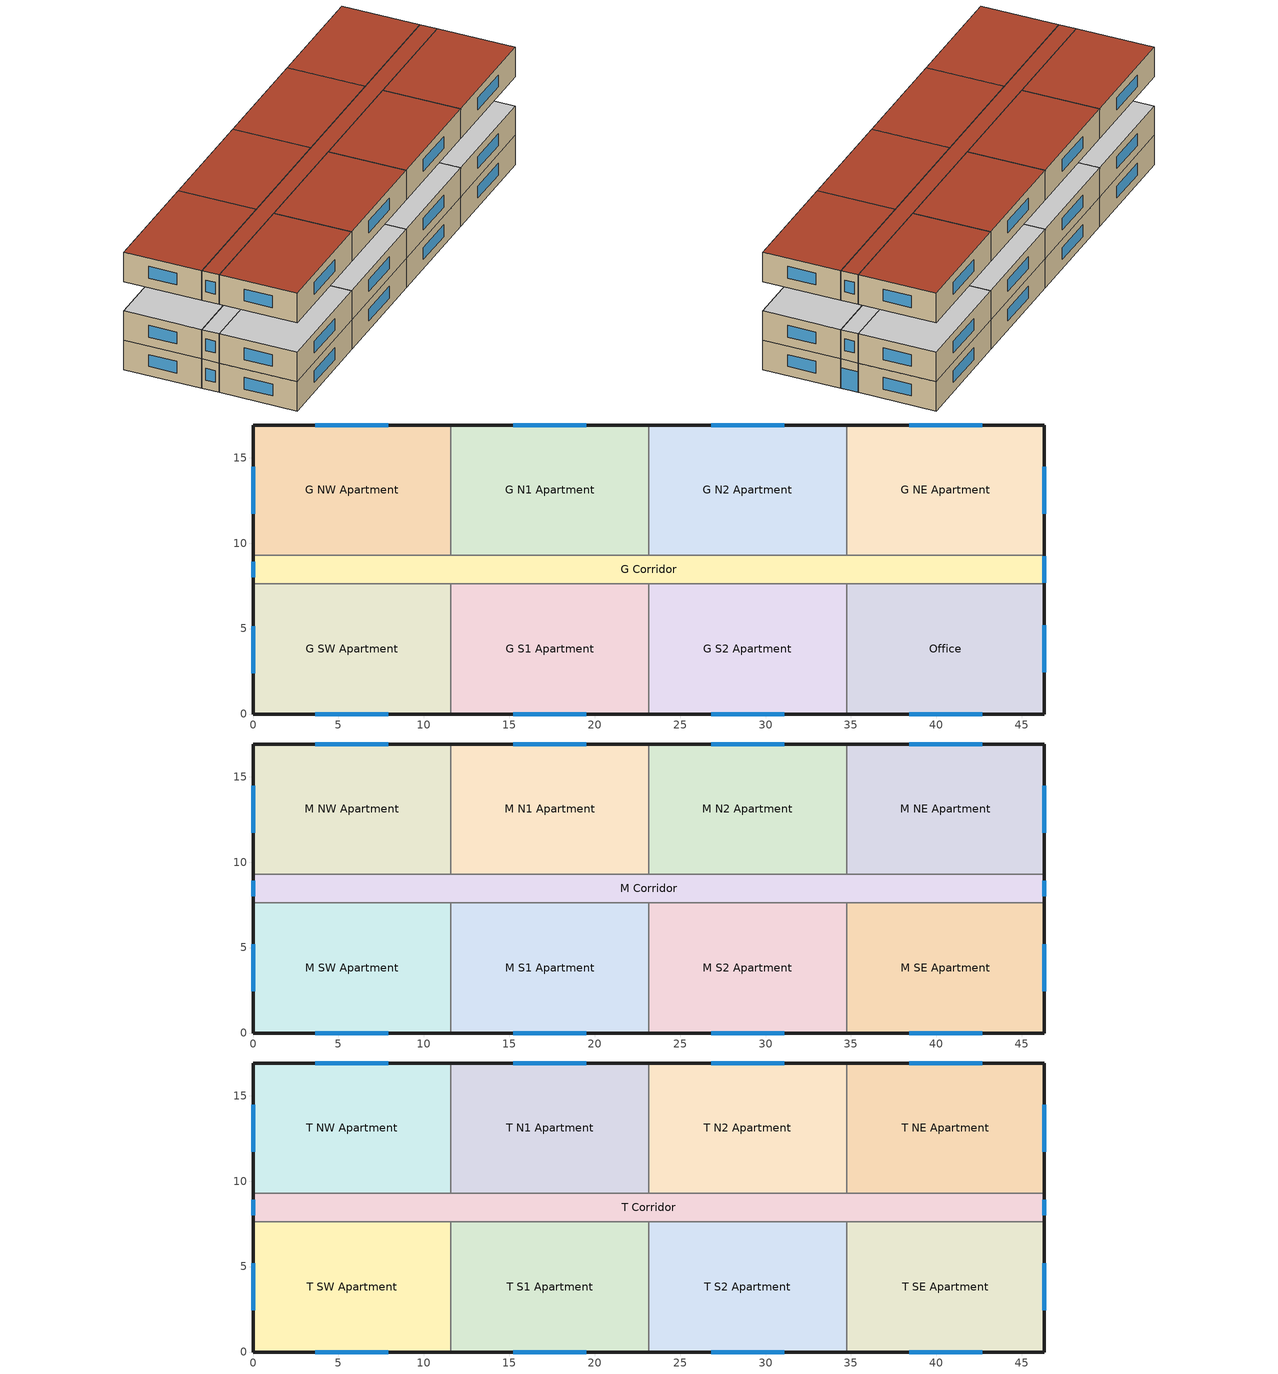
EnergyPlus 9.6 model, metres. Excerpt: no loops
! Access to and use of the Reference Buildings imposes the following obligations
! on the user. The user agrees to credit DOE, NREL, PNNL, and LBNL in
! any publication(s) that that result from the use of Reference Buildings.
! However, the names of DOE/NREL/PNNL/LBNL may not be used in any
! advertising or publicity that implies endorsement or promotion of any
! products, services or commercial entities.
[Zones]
G SW Apartment
 floor ground (ext-slab): 0,7.62 11.58,7.62 11.58,0 0,0 z0
 wall outside (Steel Frame Res Ext Wall): 0,7.62 0,0 11.58,0 z0:3.05
 wall to G Corridor (int-walls): 11.58,7.62 0,7.62 z0:3.05
 wall to G S1 Apartment (int-walls): 11.58,0 11.58,7.62 z0:3.05
 window (Window Res Operable): 3.66,0 7.92,0 / 0,5.14 0,2.4 z0.95:2.17
 ceiling adiabatic (INT-FLOOR-UNDERSIDE): 11.58,0 11.58,7.62 0,7.62 0,0 z3.05
G NW Apartment
 floor ground (ext-slab): 0,16.92 11.58,16.92 11.58,9.3 0,9.3 z0
 wall outside (Steel Frame Res Ext Wall): 11.58,16.92 0,16.92 0,9.3 z0:3.05
 wall to G Corridor (int-walls): 0,9.3 11.58,9.3 z0:3.05
 wall to G N1 Apartment (int-walls): 11.58,9.3 11.58,16.92 z0:3.05
 window (Window Res Operable): 7.92,16.92 3.66,16.92 / 0,14.48 0,11.73 z0.95:2.17
 ceiling adiabatic (INT-FLOOR-UNDERSIDE): 11.58,9.3 11.58,16.92 0,16.92 0,9.3 z3.05
Office
 floor ground (ext-slab): 34.75,7.62 46.33,7.62 46.33,0 34.75,0 z0
 wall outside (Steel Frame Res Ext Wall): 34.75,0 46.33,0 46.33,7.62 z0:3.05
 wall to G Corridor (int-walls): 46.33,7.62 34.75,7.62 z0:3.05
 wall to G S2 Apartment (int-walls): 34.75,7.62 34.75,0 z0:3.05
 window (Window Res Operable): 38.4,0 42.67,0 / 46.33,2.44 46.33,5.18 z0.95:2.17
 ceiling adiabatic (INT-FLOOR-UNDERSIDE): 46.33,0 46.33,7.62 34.75,7.62 34.75,0 z3.05
G NE Apartment
 floor ground (ext-slab): 34.75,16.92 46.33,16.92 46.33,9.3 34.75,9.3 z0
 wall outside (Steel Frame Res Ext Wall): 46.33,9.3 46.33,16.92 34.75,16.92 z0:3.05
 wall to G Corridor (int-walls): 34.75,9.3 46.33,9.3 z0:3.05
 wall to G N2 Apartment (int-walls): 34.75,16.92 34.75,9.3 z0:3.05
 window (Window Res Operable): 42.67,16.92 38.4,16.92 / 46.33,11.73 46.33,14.48 z0.95:2.17
 ceiling adiabatic (INT-FLOOR-UNDERSIDE): 46.33,9.3 46.33,16.92 34.75,16.92 34.75,9.3 z3.05
G N1 Apartment
 floor ground (ext-slab): 11.58,16.92 23.16,16.92 23.16,9.3 11.58,9.3 z0
 wall outside (Steel Frame Res Ext Wall): 23.16,16.92 11.58,16.92 z0:3.05
 wall to G Corridor (int-walls): 11.58,9.3 23.16,9.3 z0:3.05
 wall to G N2 Apartment (int-walls): 23.16,9.3 23.16,16.92 z0:3.05
 window (Window Res Operable): 19.51,16.92 15.24,16.92 z0.95:2.17
 ceiling adiabatic (INT-FLOOR-UNDERSIDE): 23.16,9.3 23.16,16.92 11.58,16.92 11.58,9.3 z3.05
G N2 Apartment
 floor ground (ext-slab): 23.16,16.92 34.75,16.92 34.75,9.3 23.16,9.3 z0
 wall outside (Steel Frame Res Ext Wall): 34.75,16.92 23.16,16.92 z0:3.05
 wall to G Corridor (int-walls): 23.16,9.3 34.75,9.3 z0:3.05
 window (Window Res Operable): 31.09,16.92 26.82,16.92 z0.95:2.17
 ceiling adiabatic (INT-FLOOR-UNDERSIDE): 34.75,9.3 34.75,16.92 23.16,16.92 23.16,9.3 z3.05
G S1 Apartment
 floor ground (ext-slab): 11.58,7.62 23.16,7.62 23.16,0 11.58,0 z0
 wall outside (Steel Frame Res Ext Wall): 11.58,0 23.16,0 z0:3.05
 wall to G Corridor (int-walls): 23.16,7.62 11.58,7.62 z0:3.05
 wall to G S2 Apartment (int-walls): 23.16,0 23.16,7.62 z0:3.05
 window (Window Res Operable): 15.24,0 19.51,0 z0.95:2.17
 ceiling adiabatic (INT-FLOOR-UNDERSIDE): 23.16,0 23.16,7.62 11.58,7.62 11.58,0 z3.05
G S2 Apartment
 floor ground (ext-slab): 23.16,7.62 34.75,7.62 34.75,0 23.16,0 z0
 wall outside (Steel Frame Res Ext Wall): 23.16,0 34.75,0 z0:3.05
 wall to G Corridor (int-walls): 34.75,7.62 23.16,7.62 z0:3.05
 window (Window Res Operable): 26.82,0 31.09,0 z0.95:2.17
 ceiling adiabatic (INT-FLOOR-UNDERSIDE): 34.75,0 34.75,7.62 23.16,7.62 23.16,0 z3.05
G Corridor
 floor ground (gFloorC_Ffactor): 0,9.3 46.33,9.3 46.33,7.62 0,7.62 z0
 wall outside (Steel Frame Res Ext Wall): 0,9.3 0,7.62 / 46.33,7.62 46.33,9.3 z0:3.05
 window (Window Res Operable): 0,8.91 0,8 z0.95:2.17; 46.33,7.67 46.33,9.25 z0.03:2.13
 ceiling adiabatic (INT-FLOOR-UNDERSIDE): 46.33,7.62 46.33,9.3 0,9.3 0,7.62 z3.05
M SW Apartment
 floor adiabatic (INT-FLOOR-TOPSIDE): 0,7.62 11.58,7.62 11.58,0 0,0 z3.05
 wall outside (Steel Frame Res Ext Wall): 0,7.62 0,0 11.58,0 z3.05:6.1
 wall to M Corridor (int-walls): 11.58,7.62 0,7.62 z3.05:6.1
 wall to M S1 Apartment (int-walls): 11.58,0 11.58,7.62 z3.05:6.1
 window (Window Res Operable): 0,5.18 0,2.44 / 3.66,0 7.92,0 z4:5.22
 ceiling adiabatic (INT-FLOOR-UNDERSIDE): 11.58,0 11.58,7.62 0,7.62 0,0 z6.1
M NW Apartment
 floor adiabatic (INT-FLOOR-TOPSIDE): 0,16.92 11.58,16.92 11.58,9.3 0,9.3 z3.05
 wall outside (Steel Frame Res Ext Wall): 11.58,16.92 0,16.92 0,9.3 z3.05:6.1
 wall to M Corridor (int-walls): 0,9.3 11.58,9.3 z3.05:6.1
 wall to M N1 Apartment (int-walls): 11.58,9.3 11.58,16.92 z3.05:6.1
 window (Window Res Operable): 7.92,16.92 3.66,16.92 / 0,14.48 0,11.73 z4:5.22
 ceiling adiabatic (INT-FLOOR-UNDERSIDE): 11.58,9.3 11.58,16.92 0,16.92 0,9.3 z6.1
M SE Apartment
 floor adiabatic (INT-FLOOR-TOPSIDE): 34.75,7.62 46.33,7.62 46.33,0 34.75,0 z3.05
 wall outside (Steel Frame Res Ext Wall): 34.75,0 46.33,0 46.33,7.62 z3.05:6.1
 wall to M Corridor (int-walls): 46.33,7.62 34.75,7.62 z3.05:6.1
 wall to M S2 Apartment (int-walls): 34.75,7.62 34.75,0 z3.05:6.1
 window (Window Res Operable): 46.33,2.44 46.33,5.18 / 38.4,0 42.67,0 z4:5.22
 ceiling adiabatic (INT-FLOOR-UNDERSIDE): 46.33,0 46.33,7.62 34.75,7.62 34.75,0 z6.1
M NE Apartment
 floor adiabatic (INT-FLOOR-TOPSIDE): 34.75,16.92 46.33,16.92 46.33,9.3 34.75,9.3 z3.05
 wall outside (Steel Frame Res Ext Wall): 46.33,9.3 46.33,16.92 34.75,16.92 z3.05:6.1
 wall to M Corridor (int-walls): 34.75,9.3 46.33,9.3 z3.05:6.1
 wall to M N2 Apartment (int-walls): 34.75,16.92 34.75,9.3 z3.05:6.1
 window (Window Res Operable): 42.67,16.92 38.4,16.92 / 46.33,11.73 46.33,14.48 z4:5.22
 ceiling adiabatic (INT-FLOOR-UNDERSIDE): 46.33,9.3 46.33,16.92 34.75,16.92 34.75,9.3 z6.1
M N1 Apartment
 floor adiabatic (INT-FLOOR-TOPSIDE): 11.58,16.92 23.16,16.92 23.16,9.3 11.58,9.3 z3.05
 wall outside (Steel Frame Res Ext Wall): 23.16,16.92 11.58,16.92 z3.05:6.1
 wall to M Corridor (int-walls): 11.58,9.3 23.16,9.3 z3.05:6.1
 wall to M N2 Apartment (int-walls): 23.16,9.3 23.16,16.92 z3.05:6.1
 window (Window Res Operable): 19.51,16.92 15.24,16.92 z4:5.22
 ceiling adiabatic (INT-FLOOR-UNDERSIDE): 23.16,9.3 23.16,16.92 11.58,16.92 11.58,9.3 z6.1
M N2 Apartment
 floor adiabatic (INT-FLOOR-TOPSIDE): 23.16,16.92 34.75,16.92 34.75,9.3 23.16,9.3 z3.05
 wall outside (Steel Frame Res Ext Wall): 34.75,16.92 23.16,16.92 z3.05:6.1
 wall to M Corridor (int-walls): 23.16,9.3 34.75,9.3 z3.05:6.1
 window (Window Res Operable): 31.09,16.92 26.82,16.92 z4:5.22
 ceiling adiabatic (INT-FLOOR-UNDERSIDE): 34.75,9.3 34.75,16.92 23.16,16.92 23.16,9.3 z6.1
M S1 Apartment
 floor adiabatic (INT-FLOOR-TOPSIDE): 11.58,7.62 23.16,7.62 23.16,0 11.58,0 z3.05
 wall outside (Steel Frame Res Ext Wall): 11.58,0 23.16,0 z3.05:6.1
 wall to M Corridor (int-walls): 23.16,7.62 11.58,7.62 z3.05:6.1
 wall to M S2 Apartment (int-walls): 23.16,0 23.16,7.62 z3.05:6.1
 window (Window Res Operable): 15.24,0 19.51,0 z4:5.22
 ceiling adiabatic (INT-FLOOR-UNDERSIDE): 23.16,0 23.16,7.62 11.58,7.62 11.58,0 z6.1
M S2 Apartment
 floor adiabatic (INT-FLOOR-TOPSIDE): 23.16,7.62 34.75,7.62 34.75,0 23.16,0 z3.05
 wall outside (Steel Frame Res Ext Wall): 23.16,0 34.75,0 z3.05:6.1
 wall to M Corridor (int-walls): 34.75,7.62 23.16,7.62 z3.05:6.1
 window (Window Res Operable): 26.82,0 31.09,0 z4:5.22
 ceiling adiabatic (INT-FLOOR-UNDERSIDE): 34.75,0 34.75,7.62 23.16,7.62 23.16,0 z6.1
M Corridor
 floor adiabatic (INT-FLOOR-TOPSIDE): 0,9.3 46.33,9.3 46.33,7.62 0,7.62 z3.05
 wall outside (Steel Frame Res Ext Wall): 0,9.3 0,7.62 / 46.33,7.62 46.33,9.3 z3.05:6.1
 window (Window Res Operable): 0,8.91 0,8 / 46.33,8 46.33,8.91 z4:5.22
 ceiling adiabatic (INT-FLOOR-UNDERSIDE): 46.33,7.62 46.33,9.3 0,9.3 0,7.62 z6.1
T SW Apartment
 floor adiabatic (INT-FLOOR-TOPSIDE): 0,7.62 11.58,7.62 11.58,0 0,0 z9.14
 wall outside (Steel Frame Res Ext Wall): 0,7.62 0,0 11.58,0 z9.14:12.19
 wall to T Corridor (int-walls): 11.58,7.62 0,7.62 z9.14:12.19
 wall to T S1 Apartment (int-walls): 11.58,0 11.58,7.62 z9.14:12.19
 window (Window Res Operable): 0,5.18 0,2.44 / 3.66,0 7.92,0 z10.1:11.32
 roof outside (IEAD Res Roof): 11.58,0 11.58,7.62 0,7.62 0,0 z12.19
T NW Apartment
 floor adiabatic (INT-FLOOR-TOPSIDE): 0,16.92 11.58,16.92 11.58,9.3 0,9.3 z9.14
 wall outside (Steel Frame Res Ext Wall): 11.58,16.92 0,16.92 0,9.3 z9.14:12.19
 wall to T Corridor (int-walls): 0,9.3 11.58,9.3 z9.14:12.19
 wall to T N1 Apartment (int-walls): 11.58,9.3 11.58,16.92 z9.14:12.19
 window (Window Res Operable): 7.92,16.92 3.66,16.92 / 0,14.48 0,11.73 z10.1:11.32
 roof outside (IEAD Res Roof): 11.58,9.3 11.58,16.92 0,16.92 0,9.3 z12.19
T SE Apartment
 floor adiabatic (INT-FLOOR-TOPSIDE): 34.75,7.62 46.33,7.62 46.33,0 34.75,0 z9.14
 wall outside (Steel Frame Res Ext Wall): 34.75,0 46.33,0 46.33,7.62 z9.14:12.19
 wall to T Corridor (int-walls): 46.33,7.62 34.75,7.62 z9.14:12.19
 wall to T S2 Apartment (int-walls): 34.75,7.62 34.75,0 z9.14:12.19
 window (Window Res Operable): 46.33,2.44 46.33,5.18 / 38.4,0 42.67,0 z10.1:11.32
 roof outside (IEAD Res Roof): 46.33,0 46.33,7.62 34.75,7.62 34.75,0 z12.19
T NE Apartment
 floor adiabatic (INT-FLOOR-TOPSIDE): 34.75,16.92 46.33,16.92 46.33,9.3 34.75,9.3 z9.14
 wall outside (Steel Frame Res Ext Wall): 46.33,9.3 46.33,16.92 34.75,16.92 z9.14:12.19
 wall to T Corridor (int-walls): 34.75,9.3 46.33,9.3 z9.14:12.19
 wall to T N2 Apartment (int-walls): 34.75,16.92 34.75,9.3 z9.14:12.19
 window (Window Res Operable): 42.67,16.92 38.4,16.92 / 46.33,11.73 46.33,14.48 z10.1:11.32
 roof outside (IEAD Res Roof): 46.33,9.3 46.33,16.92 34.75,16.92 34.75,9.3 z12.19
T N1 Apartment
 floor adiabatic (INT-FLOOR-TOPSIDE): 11.58,16.92 23.16,16.92 23.16,9.3 11.58,9.3 z9.14
 wall outside (Steel Frame Res Ext Wall): 23.16,16.92 11.58,16.92 z9.14:12.19
 wall to T Corridor (int-walls): 11.58,9.3 23.16,9.3 z9.14:12.19
 wall to T N2 Apartment (int-walls): 23.16,9.3 23.16,16.92 z9.14:12.19
 window (Window Res Operable): 19.51,16.92 15.24,16.92 z10.1:11.32
 roof outside (IEAD Res Roof): 23.16,9.3 23.16,16.92 11.58,16.92 11.58,9.3 z12.19
T N2 Apartment
 floor adiabatic (INT-FLOOR-TOPSIDE): 23.16,16.92 34.75,16.92 34.75,9.3 23.16,9.3 z9.14
 wall outside (Steel Frame Res Ext Wall): 34.75,16.92 23.16,16.92 z9.14:12.19
 wall to T Corridor (int-walls): 23.16,9.3 34.75,9.3 z9.14:12.19
 window (Window Res Operable): 31.09,16.92 26.82,16.92 z10.1:11.32
 roof outside (IEAD Res Roof): 34.75,9.3 34.75,16.92 23.16,16.92 23.16,9.3 z12.19
T S1 Apartment
 floor adiabatic (INT-FLOOR-TOPSIDE): 11.58,7.62 23.16,7.62 23.16,0 11.58,0 z9.14
 wall outside (Steel Frame Res Ext Wall): 11.58,0 23.16,0 z9.14:12.19
 wall to T Corridor (int-walls): 23.16,7.62 11.58,7.62 z9.14:12.19
 wall to T S2 Apartment (int-walls): 23.16,0 23.16,7.62 z9.14:12.19
 window (Window Res Operable): 15.24,0 19.51,0 z10.1:11.32
 roof outside (IEAD Res Roof): 23.16,0 23.16,7.62 11.58,7.62 11.58,0 z12.19
T S2 Apartment
 floor adiabatic (INT-FLOOR-TOPSIDE): 23.16,7.62 34.75,7.62 34.75,0 23.16,0 z9.14
 wall outside (Steel Frame Res Ext Wall): 23.16,0 34.75,0 z9.14:12.19
 wall to T Corridor (int-walls): 34.75,7.62 23.16,7.62 z9.14:12.19
 window (Window Res Operable): 26.82,0 31.09,0 z10.1:11.32
 roof outside (IEAD Res Roof): 34.75,0 34.75,7.62 23.16,7.62 23.16,0 z12.19
T Corridor
 floor adiabatic (INT-FLOOR-TOPSIDE): 0,9.3 46.33,9.3 46.33,7.62 0,7.62 z9.14
 wall outside (Steel Frame Res Ext Wall): 0,9.3 0,7.62 / 46.33,7.62 46.33,9.3 z9.14:12.19
 window (Window Res Operable): 0,8.91 0,8 / 46.33,8 46.33,8.91 z10.1:11.32
 roof outside (IEAD Res Roof): 46.33,7.62 46.33,9.3 0,9.3 0,7.62 z12.19
[Building]
Ref Bldg Midrise Apartment Pre1980_v1.3_5.0: North Axis {deg}=0; Terrain=City; Loads Convergence Tolerance Value {W}=0.04; Temperature Convergence Tolerance Value {deltaC}=0.2; Solar Distribution=FullInteriorAndExterior; Maximum Number of Warmup Days=25; Minimum Number of Warmup Days=6
[Site:Location]
USA MN-MINNEAPOLIS: Latitude {deg}=44.87; Longitude {deg}=-93.22; Time Zone {hr}=-6; Elevation {m}=255
[SizingPeriod:DesignDay] Day of Month=21; Humidity Condition Type=Wetbulb; Barometric Pressure {Pa}=98299; Rain Indicator=No; Snow Indicator=No; Daylight Saving Time Indicator=No; Solar Model Indicator=ASHRAEClearSky
Name | Month | Day Type | Maximum Dry-Bulb Temperature {C} | Daily Dry-Bulb Temperature Range {deltaC} | Wetbulb or DewPoint at Maximum Dry-Bulb {C} | Wind Speed {m/s} | Wind Direction {deg} | Sky Clearness
MINNEAPOLIS Ann Htg 99.6% Condns DB | 1 | WinterDesignDay | -26 | 0 | -26 | 3.9 | 310 | 0
MINNEAPOLIS Ann Clg .4% Condns WB=>MDB | 7 | SummerDesignDay | 30.7 | 10.3 | 24.8 | 6.2 | 180 | 1
[Site:GroundTemperature:BuildingSurface]
19.332, 19.336, 19.402, 19.499, 20.187, 21.576, 22.125, 22.272, 20.641, 19.872, 19.644, 19.476
[Site:WaterMainsTemperature]
Calculation Method=CORRELATION; Annual Average Outdoor Air Temperature {C}=7.21; Maximum Difference In Monthly Average Outdoor Air Temperatures {deltaC}=33.8
[Material]
Name | Roughness | Thickness {m} | Conductivity {W/m-K} | Density {kg/m3} | Specific Heat {J/kg-K} | Thermal Absorptance | Solar Absorptance | Visible Absorptance | Absorptance:Thermal | Absorptance:Solar | Absorptance:Visible
Std Wood 6inch | MediumSmooth | 0.15 | 0.12 | 540 | 1210 | 0.9 | 0.7 | 0.7
F07 25mm stucco | Smooth | 0.0254 | 0.72 | 1856 | 840 | 0.9 | 0.7 | 0.7
G01 16mm gypsum board | MediumSmooth | 0.0159 | 0.16 | 800 | 1090
100mm Normalweight concrete floor | MediumRough | 0.1016 | 2.31 | 2322 | 832
G01 13mm gypsum board | Smooth | 0.0127 | 0.16 | 800 | 1090 |  |  |  | 0.9 | 0.7 | 0.5
200mm Normalweight concrete floor | MediumRough | 0.2032 | 2.31 | 2322 | 832
F13 Built-up roofing | Rough | 0.0095 | 0.16 | 1120 | 1460 |  |  |  | 0.9 | 0.7
F08 Metal surface | Smooth | 0.0008 | 45.28 | 7824 | 500
[Material:NoMass]
CP02 CARPET PAD: VeryRough, 0.2165, 0.9, 0.7, 0.8
Res_Exterior_Wall_Insulation_mid: MediumSmooth, 2.04159, 0.9, 0.7, 0.7
Res_Roof_Insulation: MediumSmooth, 5.30668, 0.9, 0.7, 0.7
[WindowMaterial:SimpleGlazingSystem]
Res Operable Assembly Window: U-Factor {W/m2-K}=2.04417; Solar Heat Gain Coefficient=0.37; Visible Transmittance=0.407
[Construction]
Window Res Operable: Res Operable Assembly Window
Steel Frame Res Ext Wall: F07 25mm stucco, G01 16mm gypsum board, Res_Exterior_Wall_Insulation_mid, G01 16mm gypsum board
IEAD Res Roof: F13 Built-up roofing, Res_Roof_Insulation, F08 Metal surface
int-walls: G01 13mm gypsum board, G01 13mm gypsum board
INT-FLOOR-TOPSIDE: 200mm Normalweight concrete floor, CP02 CARPET PAD
INT-FLOOR-UNDERSIDE: CP02 CARPET PAD, 100mm Normalweight concrete floor
InteriorFurnishings: Std Wood 6inch
[Construction:FfactorGroundFloor] F-Factor {W/m-K}=0.751254
Name | Area {m2} | PerimeterExposed {m}
ext-slab | 88.2487 | 15.3
gFloorC_Ffactor | 77.6585 | 3.3526
[Zone] Type=1; Multiplier=1; Floor Area {m2}=autocalculate; Part of Total Floor Area=Yes
G SW Apartment; G NW Apartment; Office; G NE Apartment; G N1 Apartment; G N2 Apartment; G S1 Apartment; G S2 Apartment; M SW Apartment; M NW Apartment; M SE Apartment; M NE Apartment; M N1 Apartment; M N2 Apartment; M S1 Apartment; M S2 Apartment; T SW Apartment; T NW Apartment; T SE Apartment; T NE Apartment; T N1 Apartment; T N2 Apartment; T S1 Apartment; T S2 Apartment; T Corridor; G Corridor; M Corridor
[InternalMass] Construction=InteriorFurnishings
Name | Zone or ZoneList | Surface Area {m2}
Office Internal Mass | Office | 176.4974
G Corridor Internal Mass | G Corridor | 155.3169
M Corridor Internal Mass | M Corridor | 155.3169
T Corridor Internal Mass | T Corridor | 155.3169
G SW Apartment Internal Mass | G SW Apartment | 176.4974
G NW Apartment Internal Mass | G NW Apartment | 176.4974
G NE Apartment Internal Mass | G NE Apartment | 176.4974
G N1 Apartment Internal Mass | G N1 Apartment | 176.4974
G N2 Apartment Internal Mass | G N2 Apartment | 176.4974
G S1 Apartment Internal Mass | G S1 Apartment | 176.4974
G S2 Apartment Internal Mass | G S2 Apartment | 176.4974
M SW Apartment Internal Mass | M SW Apartment | 176.4974
M NW Apartment Internal Mass | M NW Apartment | 176.4974
M SE Apartment Internal Mass | M SE Apartment | 176.4974
M NE Apartment Internal Mass | M NE Apartment | 176.4974
M N1 Apartment Internal Mass | M N1 Apartment | 176.4974
M N2 Apartment Internal Mass | M N2 Apartment | 176.4974
M S1 Apartment Internal Mass | M S1 Apartment | 176.4974
M S2 Apartment Internal Mass | M S2 Apartment | 176.4974
T SW Apartment Internal Mass | T SW Apartment | 176.4974
T NW Apartment Internal Mass | T NW Apartment | 176.4974
T SE Apartment Internal Mass | T SE Apartment | 176.4974
T NE Apartment Internal Mass | T NE Apartment | 176.4974
T N1 Apartment Internal Mass | T N1 Apartment | 176.4974
T N2 Apartment Internal Mass | T N2 Apartment | 176.4974
T S1 Apartment Internal Mass | T S1 Apartment | 176.4974
T S2 Apartment Internal Mass | T S2 Apartment | 176.4974
[People] Fraction Radiant=1; Activity Level Schedule=ACTIVITY_SCH
Name | Zone or ZoneList or Space or SpaceList | Number of People Schedule | Number of People Calculation Method | Floor Area per Person {m2/person} | Sensible Heat Fraction | Enable ASHRAE 55 Comfort Warnings | Mean Radiant Temperature Calculation Type | Work Efficiency Schedule | Clothing Insulation Calculation Method | Clothing Insulation Schedule | Air Velocity Schedule | Thermal Comfort Model 1 Type | Number of People
Office People | Office | OFF_OCC_SCH | Area/Person | 18.5806 | AUTOCALCULATE | No | ZoneAveraged | WORK_EFF_SCH | ClothingInsulationSchedule | CLOTHING_SCH | AIR_VELO_SCH | FANGER
G SW Apartment People | G SW Apartment | APT_OCC_SCH | People |  | AUTOCALCULATE | No | ZoneAveraged | WORK_EFF_SCH | ClothingInsulationSchedule | CLOTHING_SCH | AIR_VELO_SCH | FANGER | 2.5
G NW Apartment People | G NW Apartment | APT_OCC_SCH | People |  | AUTOCALCULATE | No | ZoneAveraged | WORK_EFF_SCH | ClothingInsulationSchedule | CLOTHING_SCH | AIR_VELO_SCH | FANGER | 2.5
G NE Apartment People | G NE Apartment | APT_OCC_SCH | People |  | AUTOCALCULATE | No | ZoneAveraged | WORK_EFF_SCH | ClothingInsulationSchedule | CLOTHING_SCH | AIR_VELO_SCH | FANGER | 2.5
G N1 Apartment People | G N1 Apartment | APT_OCC_SCH | People |  | AUTOCALCULATE | No | ZoneAveraged | WORK_EFF_SCH | ClothingInsulationSchedule | CLOTHING_SCH | AIR_VELO_SCH | FANGER | 2.5
G N2 Apartment People | G N2 Apartment | APT_OCC_SCH | People |  | AUTOCALCULATE | No | ZoneAveraged | WORK_EFF_SCH | ClothingInsulationSchedule | CLOTHING_SCH | AIR_VELO_SCH | FANGER | 2.5
G S1 Apartment People | G S1 Apartment | APT_OCC_SCH | People |  | AUTOCALCULATE | No | ZoneAveraged | WORK_EFF_SCH | ClothingInsulationSchedule | CLOTHING_SCH | AIR_VELO_SCH | FANGER | 2.5
G S2 Apartment People | G S2 Apartment | APT_OCC_SCH | People |  | AUTOCALCULATE | No | ZoneAveraged | WORK_EFF_SCH | ClothingInsulationSchedule | CLOTHING_SCH | AIR_VELO_SCH | FANGER | 2.5
M SW Apartment People | M SW Apartment | APT_OCC_SCH | People |  | AUTOCALCULATE | No | ZoneAveraged | WORK_EFF_SCH | ClothingInsulationSchedule | CLOTHING_SCH | AIR_VELO_SCH | FANGER | 2.5
M NW Apartment People | M NW Apartment | APT_OCC_SCH | People |  | AUTOCALCULATE | No | ZoneAveraged | WORK_EFF_SCH | ClothingInsulationSchedule | CLOTHING_SCH | AIR_VELO_SCH | FANGER | 2.5
M SE Apartment People | M SE Apartment | APT_OCC_SCH | People |  | AUTOCALCULATE | No | ZoneAveraged | WORK_EFF_SCH | ClothingInsulationSchedule | CLOTHING_SCH | AIR_VELO_SCH | FANGER | 2.5
M NE Apartment People | M NE Apartment | APT_OCC_SCH | People |  | AUTOCALCULATE | No | ZoneAveraged | WORK_EFF_SCH | ClothingInsulationSchedule | CLOTHING_SCH | AIR_VELO_SCH | FANGER | 2.5
M N1 Apartment People | M N1 Apartment | APT_OCC_SCH | People |  | AUTOCALCULATE | No | ZoneAveraged | WORK_EFF_SCH | ClothingInsulationSchedule | CLOTHING_SCH | AIR_VELO_SCH | FANGER | 2.5
M N2 Apartment People | M N2 Apartment | APT_OCC_SCH | People |  | AUTOCALCULATE | No | ZoneAveraged | WORK_EFF_SCH | ClothingInsulationSchedule | CLOTHING_SCH | AIR_VELO_SCH | FANGER | 2.5
M S1 Apartment People | M S1 Apartment | APT_OCC_SCH | People |  | AUTOCALCULATE | No | ZoneAveraged | WORK_EFF_SCH | ClothingInsulationSchedule | CLOTHING_SCH | AIR_VELO_SCH | FANGER | 2.5
M S2 Apartment People | M S2 Apartment | APT_OCC_SCH | People |  | AUTOCALCULATE | No | ZoneAveraged | WORK_EFF_SCH | ClothingInsulationSchedule | CLOTHING_SCH | AIR_VELO_SCH | FANGER | 2.5
T SW Apartment People | T SW Apartment | APT_OCC_SCH | People |  | AUTOCALCULATE | No | ZoneAveraged | WORK_EFF_SCH | ClothingInsulationSchedule | CLOTHING_SCH | AIR_VELO_SCH | FANGER | 2.5
T NW Apartment People | T NW Apartment | APT_OCC_SCH | People |  | AUTOCALCULATE | No | ZoneAveraged | WORK_EFF_SCH | ClothingInsulationSchedule | CLOTHING_SCH | AIR_VELO_SCH | FANGER | 2.5
T SE Apartment People | T SE Apartment | APT_OCC_SCH | People |  | AUTOCALCULATE | No | ZoneAveraged | WORK_EFF_SCH | ClothingInsulationSchedule | CLOTHING_SCH | AIR_VELO_SCH | FANGER | 2.5
T NE Apartment People | T NE Apartment | APT_OCC_SCH | People |  | AUTOCALCULATE | No | ZoneAveraged | WORK_EFF_SCH | ClothingInsulationSchedule | CLOTHING_SCH | AIR_VELO_SCH | FANGER | 2.5
T N1 Apartment People | T N1 Apartment | APT_OCC_SCH | People |  | AUTOCALCULATE | No | ZoneAveraged | WORK_EFF_SCH | ClothingInsulationSchedule | CLOTHING_SCH | AIR_VELO_SCH | FANGER | 2.5
T N2 Apartment People | T N2 Apartment | APT_OCC_SCH | People |  | AUTOCALCULATE | No | ZoneAveraged | WORK_EFF_SCH | ClothingInsulationSchedule | CLOTHING_SCH | AIR_VELO_SCH | FANGER | 2.5
T S1 Apartment People | T S1 Apartment | APT_OCC_SCH | People |  | AUTOCALCULATE | No | ZoneAveraged | WORK_EFF_SCH | ClothingInsulationSchedule | CLOTHING_SCH | AIR_VELO_SCH | FANGER | 2.5
T S2 Apartment People | T S2 Apartment | APT_OCC_SCH | People |  | AUTOCALCULATE | No | ZoneAveraged | WORK_EFF_SCH | ClothingInsulationSchedule | CLOTHING_SCH | AIR_VELO_SCH | FANGER | 2.5
Occup_T CORRIDOR | T Corridor | OCC_APT_SCH_CORRIDOR | People |  | autosize |  |  |  |  |  |  |  | 4.18
Occup_G CORRIDOR | G Corridor | OCC_APT_SCH_CORRIDOR | People |  | autosize |  |  |  |  |  |  |  | 4.18
Occup_M CORRIDOR | M Corridor | OCC_APT_SCH_CORRIDOR | People |  | autosize |  |  |  |  |  |  |  | 4.18
[Lights] Design Level Calculation Method=Watts/Area; Return Air Fraction=0; Fraction Radiant=0.6; Fraction Visible=0.2; Fraction Replaceable=1; Return Air Fraction Calculated from Plenum Temperature=No
Name | Zone or ZoneList or Space or SpaceList | Schedule | Watts per Zone Floor Area {W/m2}
Office_Lights | Office | OFF_LIGHT_SCH | 6.87372
G Corridor_Lights | G Corridor | COR_LIGHT_SCH | 5.158728
M Corridor_Lights | M Corridor | COR_LIGHT_SCH | 5.158728
T Corridor_Lights | T Corridor | COR_LIGHT_SCH | 5.158728
G SW Apartment_Lights | G SW Apartment | APT_LIGHT_SCH | 2.15278
G NW Apartment_Lights | G NW Apartment | APT_LIGHT_SCH | 2.15278
G NE Apartment_Lights | G NE Apartment | APT_LIGHT_SCH | 2.15278
G N1 Apartment_Lights | G N1 Apartment | APT_LIGHT_SCH | 2.15278
G N2 Apartment_Lights | G N2 Apartment | APT_LIGHT_SCH | 2.15278
G S1 Apartment_Lights | G S1 Apartment | APT_LIGHT_SCH | 2.15278
G S2 Apartment_Lights | G S2 Apartment | APT_LIGHT_SCH | 2.15278
M SW Apartment_Lights | M SW Apartment | APT_LIGHT_SCH | 2.15278
M NW Apartment_Lights | M NW Apartment | APT_LIGHT_SCH | 2.15278
M SE Apartment_Lights | M SE Apartment | APT_LIGHT_SCH | 2.15278
M NE Apartment_Lights | M NE Apartment | APT_LIGHT_SCH | 2.15278
M N1 Apartment_Lights | M N1 Apartment | APT_LIGHT_SCH | 2.15278
M N2 Apartment_Lights | M N2 Apartment | APT_LIGHT_SCH | 2.15278
M S1 Apartment_Lights | M S1 Apartment | APT_LIGHT_SCH | 2.15278
M S2 Apartment_Lights | M S2 Apartment | APT_LIGHT_SCH | 2.15278
T SW Apartment_Lights | T SW Apartment | APT_LIGHT_SCH | 2.15278
T NW Apartment_Lights | T NW Apartment | APT_LIGHT_SCH | 2.15278
T SE Apartment_Lights | T SE Apartment | APT_LIGHT_SCH | 2.15278
T NE Apartment_Lights | T NE Apartment | APT_LIGHT_SCH | 2.15278
T N1 Apartment_Lights | T N1 Apartment | APT_LIGHT_SCH | 2.15278
T N2 Apartment_Lights | T N2 Apartment | APT_LIGHT_SCH | 2.15278
T S1 Apartment_Lights | T S1 Apartment | APT_LIGHT_SCH | 2.15278
T S2 Apartment_Lights | T S2 Apartment | APT_LIGHT_SCH | 2.15278
G SW Apartment_Lights_plugin | G SW Apartment | ltg_sch_apartment_plugin | 0.96875
G NW Apartment_Lights_plugin | G NW Apartment | ltg_sch_apartment_plugin | 0.96875
G NE Apartment_Lights_plugin | G NE Apartment | ltg_sch_apartment_plugin | 0.96875
G N1 Apartment_Lights_plugin | G N1 Apartment | ltg_sch_apartment_plugin | 0.96875
G N2 Apartment_Lights_plugin | G N2 Apartment | ltg_sch_apartment_plugin | 0.96875
G S1 Apartment_Lights_plugin | G S1 Apartment | ltg_sch_apartment_plugin | 0.96875
G S2 Apartment_Lights_plugin | G S2 Apartment | ltg_sch_apartment_plugin | 0.96875
M SW Apartment_Lights_plugin | M SW Apartment | ltg_sch_apartment_plugin | 0.96875
M NW Apartment_Lights_plugin | M NW Apartment | ltg_sch_apartment_plugin | 0.96875
M SE Apartment_Lights_plugin | M SE Apartment | ltg_sch_apartment_plugin | 0.96875
M NE Apartment_Lights_plugin | M NE Apartment | ltg_sch_apartment_plugin | 0.96875
M N1 Apartment_Lights_plugin | M N1 Apartment | ltg_sch_apartment_plugin | 0.96875
M N2 Apartment_Lights_plugin | M N2 Apartment | ltg_sch_apartment_plugin | 0.96875
M S1 Apartment_Lights_plugin | M S1 Apartment | ltg_sch_apartment_plugin | 0.96875
M S2 Apartment_Lights_plugin | M S2 Apartment | ltg_sch_apartment_plugin | 0.96875
T SW Apartment_Lights_plugin | T SW Apartment | ltg_sch_apartment_plugin | 0.96875
T NW Apartment_Lights_plugin | T NW Apartment | ltg_sch_apartment_plugin | 0.96875
T SE Apartment_Lights_plugin | T SE Apartment | ltg_sch_apartment_plugin | 0.96875
T NE Apartment_Lights_plugin | T NE Apartment | ltg_sch_apartment_plugin | 0.96875
T N1 Apartment_Lights_plugin | T N1 Apartment | ltg_sch_apartment_plugin | 0.96875
T N2 Apartment_Lights_plugin | T N2 Apartment | ltg_sch_apartment_plugin | 0.96875
T S1 Apartment_Lights_plugin | T S1 Apartment | ltg_sch_apartment_plugin | 0.96875
T S2 Apartment_Lights_plugin | T S2 Apartment | ltg_sch_apartment_plugin | 0.96875
[ElectricEquipment] Fraction Latent=0
Name | Zone or ZoneList or Space or SpaceList | Schedule | Design Level Calculation Method | Watts per Zone Floor Area {W/m2} | Fraction Radiant | Fraction Lost | Design Level {W}
Office_PlugMisc_Equip | Office | OFF_EQP_SCH | Watts/Area | 6.67 | 0.5 | 0
G Corridor_Elevators_Equip | G Corridor | BLDG_ELEVATORS | EquipmentLevel |  | 0 | 0.95 | 4360.9
Elevators_Lights_Fan | G Corridor | ELEV_LIGHT_FAN_SCH_ADD_DF | EquipmentLevel |  | 0 | 0.95 | 52.66
G SW Apartment_PlugMisc_Equip | G SW Apartment | APT_EQP_SCH | Watts/Area | 6.67 | 0.5 | 0
G NW Apartment_PlugMisc_Equip | G NW Apartment | APT_EQP_SCH | Watts/Area | 6.67 | 0.5 | 0
G NE Apartment_PlugMisc_Equip | G NE Apartment | APT_EQP_SCH | Watts/Area | 6.67 | 0.5 | 0
G N1 Apartment_PlugMisc_Equip | G N1 Apartment | APT_EQP_SCH | Watts/Area | 6.67 | 0.5 | 0
G N2 Apartment_PlugMisc_Equip | G N2 Apartment | APT_EQP_SCH | Watts/Area | 6.67 | 0.5 | 0
G S1 Apartment_PlugMisc_Equip | G S1 Apartment | APT_EQP_SCH | Watts/Area | 6.67 | 0.5 | 0
G S2 Apartment_PlugMisc_Equip | G S2 Apartment | APT_EQP_SCH | Watts/Area | 6.67 | 0.5 | 0
M SW Apartment_PlugMisc_Equip | M SW Apartment | APT_EQP_SCH | Watts/Area | 6.67 | 0.5 | 0
M NW Apartment_PlugMisc_Equip | M NW Apartment | APT_EQP_SCH | Watts/Area | 6.67 | 0.5 | 0
M SE Apartment_PlugMisc_Equip | M SE Apartment | APT_EQP_SCH | Watts/Area | 6.67 | 0.5 | 0
M NE Apartment_PlugMisc_Equip | M NE Apartment | APT_EQP_SCH | Watts/Area | 6.67 | 0.5 | 0
M N1 Apartment_PlugMisc_Equip | M N1 Apartment | APT_EQP_SCH | Watts/Area | 6.67 | 0.5 | 0
M N2 Apartment_PlugMisc_Equip | M N2 Apartment | APT_EQP_SCH | Watts/Area | 6.67 | 0.5 | 0
M S1 Apartment_PlugMisc_Equip | M S1 Apartment | APT_EQP_SCH | Watts/Area | 6.67 | 0.5 | 0
M S2 Apartment_PlugMisc_Equip | M S2 Apartment | APT_EQP_SCH | Watts/Area | 6.67 | 0.5 | 0
T SW Apartment_PlugMisc_Equip | T SW Apartment | APT_EQP_SCH | Watts/Area | 6.67 | 0.5 | 0
T NW Apartment_PlugMisc_Equip | T NW Apartment | APT_EQP_SCH | Watts/Area | 6.67 | 0.5 | 0
T SE Apartment_PlugMisc_Equip | T SE Apartment | APT_EQP_SCH | Watts/Area | 6.67 | 0.5 | 0
T NE Apartment_PlugMisc_Equip | T NE Apartment | APT_EQP_SCH | Watts/Area | 6.67 | 0.5 | 0
T N1 Apartment_PlugMisc_Equip | T N1 Apartment | APT_EQP_SCH | Watts/Area | 6.67 | 0.5 | 0
T N2 Apartment_PlugMisc_Equip | T N2 Apartment | APT_EQP_SCH | Watts/Area | 6.67 | 0.5 | 0
T S1 Apartment_PlugMisc_Equip | T S1 Apartment | APT_EQP_SCH | Watts/Area | 6.67 | 0.5 | 0
T S2 Apartment_PlugMisc_Equip | T S2 Apartment | APT_EQP_SCH | Watts/Area | 6.67 | 0.5 | 0
[ZoneInfiltration:DesignFlowRate] Temperature Term Coefficient=0; Velocity Squared Term Coefficient=0
Name | Zone or ZoneList | Schedule | Design Flow Rate Calculation Method | Flow per Exterior Surface Area {m3/s-m2} | Constant Term Coefficient | Velocity Term Coefficient | Design Flow Rate {m3/s}
Office_Infiltration | Office | OFFICE_INFIL_SCH | Flow/ExteriorWallArea | 0.000569572 | 0 | 0.224
G Corridor_Door_Infiltration | G Corridor | INFIL_Door_Opening_SCH | Flow/Zone |  | 1 | 0 | 0.327531
G Corridor_Infiltration | G Corridor | INFIL_SCH | Flow/ExteriorWallArea | 0.000569572 | 0 | 0.224
M Corridor_Infiltration | M Corridor | INFIL_SCH | Flow/ExteriorWallArea | 0.000569572 | 0 | 0.224
T Corridor_Infiltration | T Corridor | INFIL_SCH | Flow/ExteriorWallArea | 0.000569572 | 0 | 0.224
G SW Apartment_Infiltration | G SW Apartment | INFIL_SCH | Flow/ExteriorWallArea | 0.000569572 | 0 | 0.224
G NW Apartment_Infiltration | G NW Apartment | INFIL_SCH | Flow/ExteriorWallArea | 0.000569572 | 0 | 0.224
G NE Apartment_Infiltration | G NE Apartment | INFIL_SCH | Flow/ExteriorWallArea | 0.000569572 | 0 | 0.224
G N1 Apartment_Infiltration | G N1 Apartment | INFIL_SCH | Flow/ExteriorWallArea | 0.000569572 | 0 | 0.224
G N2 Apartment_Infiltration | G N2 Apartment | INFIL_SCH | Flow/ExteriorWallArea | 0.000569572 | 0 | 0.224
G S1 Apartment_Infiltration | G S1 Apartment | INFIL_SCH | Flow/ExteriorWallArea | 0.000569572 | 0 | 0.224
G S2 Apartment_Infiltration | G S2 Apartment | INFIL_SCH | Flow/ExteriorWallArea | 0.000569572 | 0 | 0.224
M SW Apartment_Infiltration | M SW Apartment | INFIL_SCH | Flow/ExteriorWallArea | 0.000569572 | 0 | 0.224
M NW Apartment_Infiltration | M NW Apartment | INFIL_SCH | Flow/ExteriorWallArea | 0.000569572 | 0 | 0.224
M SE Apartment_Infiltration | M SE Apartment | INFIL_SCH | Flow/ExteriorWallArea | 0.000569572 | 0 | 0.224
M NE Apartment_Infiltration | M NE Apartment | INFIL_SCH | Flow/ExteriorWallArea | 0.000569572 | 0 | 0.224
M N1 Apartment_Infiltration | M N1 Apartment | INFIL_SCH | Flow/ExteriorWallArea | 0.000569572 | 0 | 0.224
M N2 Apartment_Infiltration | M N2 Apartment | INFIL_SCH | Flow/ExteriorWallArea | 0.000569572 | 0 | 0.224
M S1 Apartment_Infiltration | M S1 Apartment | INFIL_SCH | Flow/ExteriorWallArea | 0.000569572 | 0 | 0.224
M S2 Apartment_Infiltration | M S2 Apartment | INFIL_SCH | Flow/ExteriorWallArea | 0.000569572 | 0 | 0.224
T SW Apartment_Infiltration | T SW Apartment | INFIL_SCH | Flow/ExteriorWallArea | 0.000569572 | 0 | 0.224
T NW Apartment_Infiltration | T NW Apartment | INFIL_SCH | Flow/ExteriorWallArea | 0.000569572 | 0 | 0.224
T SE Apartment_Infiltration | T SE Apartment | INFIL_SCH | Flow/ExteriorWallArea | 0.000569572 | 0 | 0.224
T NE Apartment_Infiltration | T NE Apartment | INFIL_SCH | Flow/ExteriorWallArea | 0.000569572 | 0 | 0.224
T N1 Apartment_Infiltration | T N1 Apartment | INFIL_SCH | Flow/ExteriorWallArea | 0.000569572 | 0 | 0.224
T N2 Apartment_Infiltration | T N2 Apartment | INFIL_SCH | Flow/ExteriorWallArea | 0.000569572 | 0 | 0.224
T S1 Apartment_Infiltration | T S1 Apartment | INFIL_SCH | Flow/ExteriorWallArea | 0.000569572 | 0 | 0.224
T S2 Apartment_Infiltration | T S2 Apartment | INFIL_SCH | Flow/ExteriorWallArea | 0.000569572 | 0 | 0.224
[Exterior:Lights]
Exterior Facade Lighting: Schedule=ALWAYS_ON; Design Level {W}=6436; Control Option=AstronomicalClock
[UtilityCost:Tariff]
Name | Output Meter | Conversion Factor Choice | Season Schedule | Monthly Charge or Variable | Group
NorthernStatesPow_A-14_GeneralService | Electricity:Facility | kWh | NorthernStatesPowSeasonSchedule | 22.04 | Comm Elect
NorthernStatesPow_A-10_SmallGeneral | Electricity:Facility | kWh | NorthernStatesPowSeasonSchedule | 6.88 | Comm Elect
MN_EIAMonthlyRateGas | NaturalGas:Facility | MCF |  | 0 | Comm Gas
[UtilityCost:Qualify] Variable=TotalDemand; Threshold Value or Variable=25; Season=Annual; Threshold Test=Count
Name | Utility Cost Qualify | Tariff | Qualify Type | Number of Months
 | MinDemand25kw | NorthernStatesPow_A-14_GeneralService | Minimum | 12
 | MaxDemand25kw | NorthernStatesPow_A-10_SmallGeneral | Maximum | 1
[UtilityCost:Charge:Simple]
Name | Utility Cost Charge Simple | Tariff | Source Variable | Season | Category Variable | Cost per Unit Value or Variable
 | WinterBasicDemandCharge | NorthernStatesPow_A-14_GeneralService | TotalDemand | Winter | DemandCharges | 6.61
 | SummerBasicDemandCharge | NorthernStatesPow_A-14_GeneralService | TotalDemand | Summer | DemandCharges | 9.26
 | TaxofSixPercent | NorthernStatesPow_A-14_GeneralService | SubTotal | Annual | Taxes | 0.06
 | SummerBasicEnergyCharge | NorthernStatesPow_A-10_SmallGeneral | TotalEnergy | Summer | EnergyCharges | 0.0758
 | WinterBasicEnergyCharge | NorthernStatesPow_A-10_SmallGeneral | TotalEnergy | Winter | EnergyCharges | 0.0658
 | TaxofSixPercent | NorthernStatesPow_A-10_SmallGeneral | SubTotal | Annual | Taxes | 0.06
 | MonthlyRateGasCharge | MN_EIAMonthlyRateGas | totalEnergy | Annual | EnergyCharges | MN_MonthlyGasRates
 | TaxofSixPercent | MN_EIAMonthlyRateGas | SubTotal | Annual | Taxes | 0.06
[UtilityCost:Charge:Block]
Utility Cost Charge Block=annualEnergyCharge; Tariff=NorthernStatesPow_A-14_GeneralService; Source Variable=totalEnergy; Season=annual; Category Variable=EnergyCharges; Block Size Multiplier Value or Variable=TotalDemand; Block Size 1 Value or Variable=400; Block 1 Cost per Unit Value or Variable=0.0331; Block Size 2 Value or Variable=remaining; Block 2 Cost per Unit Value or Variable=0.0261
[UtilityCost:Variable]
MN_MonthlyGasRates: Tariff=MN_EIAMonthlyRateGas; Variable Type=Currency; January Value=8.22; February Value=8.3; March Value=7.55; April Value=7.59; May Value=8.5; June Value=9.1; July Value=8.54; August Value=8.23; September Value=7.64; October Value=7.35; November Value=7.23; December Value=7.56
[Schedule:Compact]
ALWAYS_ON; INFIL_SCH; OFFICE_INFIL_SCH: Through: 12/31, For: AllDays, Until: 24:00, 1
BLDG_ELEVATORS: Through: 12/31, For: AllDays, Until: 04:00, 0.05, Until: 05:00, 0.1, Until: 06:00, 0.2, Until: 07:00, 0.4, Until: 09:00, 0.5, Until: 10:00, 0.35, Until: 16:00, 0.15, Until: 17:00, 0.35, Until: 19:00, 0.5, Until: 21:00, 0.4, Until: 22:00, 0.3, Until: 23:00, 0.2, Until: 24:00, 0.1
INFIL_Door_Opening_SCH: Through: 12/31, For: AllDays, Until: 06:00, 0, Until: 07:00, 0.131, Until: 08:00, 1, Until: 17:00, 0.131, Until: 18:00, 1, Until: 22:00, 0.131, Until: 24:00, 0
APT_OCC_SCH; OCC_APT_SCH_CORRIDOR: Through: 12/31, For: AllDays, Until: 7:00, 1, Until: 8:00, 0.85, Until: 9:00, 0.39, Until: 16:00, 0.25, Until: 17:00, 0.3, Until: 18:00, 0.52, Until: 21:00, 0.87, Until: 24:00, 1
OFF_OCC_SCH: Through: 12/31, For: Weekdays SummerDesignDay WinterDesignDay, Until: 8:00, 0, Until: 12:00, 1, Until: 13:00, 0.5, Until: 17:00, 1, Until: 24:00, 0, For AllOtherDays, Until: 24:00, 0
APT_LIGHT_SCH; ltg_sch_apartment_plugin: Through: 12/31, For: SummerDesignDay, Until: 24:00, 1, For: WinterDesignDay, Until: 24:00, 0, For: Weekdays, Until: 4:00, 0.010188, Until: 5:00, 0.030555, Until: 6:00, 0.066195, Until: 7:00, 0.071289, Until: 8:00, 0.066195, Until: 9:00, 0.030555, Until: 15:00, 0.020367, Until: 16:00, 0.035649, Until: 17:00, 0.071289, Until: 18:00, 0.101844, Until: 19:00, 0.137493, Until: 21:00, 0.162954, Until: 22:00, 0.112032, Until: 23:00, 0.06111, Until: 24:00, 0.025461, For: Saturday, Until: 4:00, 0.010188, Until: 5:00, 0.030555, Until: 6:00, 0.066195, Until: 7:00, 0.071289, Until: 8:00, 0.066195, Until: 9:00, 0.030555, Until: 15:00, 0.020367, Until: 16:00, 0.035649, Until: 17:00, 0.071289, Until: 18:00, 0.101844, Until: 19:00, 0.137493, Until: 21:00, 0.162954, Until: 22:00, 0.112032, Until: 23:00, 0.06111, Until: 24:00, 0.025461, For: AllOtherDays, Until: 4:00, 0.010188, Until: 5:00, 0.030555, Until: 6:00, 0.066195, Until: 7:00, 0.071289, Until: 8:00, 0.066195, Until: 9:00, 0.030555, Until: 15:00, 0.020367, Until: 16:00, 0.035649, Until: 17:00, 0.071289, Until: 18:00, 0.101844, Until: 19:00, 0.137493, Until: 21:00, 0.162954, Until: 22:00, 0.112032, Until: 23:00, 0.06111, Until: 24:00, 0.025461
OFF_LIGHT_SCH: Through: 12/31, For: SummerDesignDay, Until: 24:00, 1, For: WinterDesignDay, Until: 24:00, 0, For: Weekdays, Until: 8:00, 0.12397, Until: 12:00, 0.61987, Until: 13:00, 0.551, Until: 17:00, 0.61987, Until: 24:00, 0.12397, For: Saturday, Until: 24:00, 0.12397, For: AllOtherDays, Until: 24:00, 0.12397
COR_LIGHT_SCH: Through: 12/31, For: SummerDesignDay, Until: 24:00, 1, For: WinterDesignDay, Until: 24:00, 0, For: Weekdays, Until: 24:00, 0.75, For: Saturday, Until: 24:00, 0.75, For: AllOtherDays, Until: 24:00, 0.75
APT_EQP_SCH: Through: 12/31, For: AllDays, Until: 1:00, 0.45, Until: 2:00, 0.41, Until: 3:00, 0.39, Until: 5:00, 0.38, Until: 6:00, 0.43, Until: 7:00, 0.54, Until: 8:00, 0.65, Until: 9:00, 0.66, Until: 10:00, 0.67, Until: 11:00, 0.69, Until: 12:00, 0.7, Until: 13:00, 0.69, Until: 14:00, 0.66, Until: 15:00, 0.65, Until: 16:00, 0.68, Until: 17:00, 0.8, Until: 19:00, 1, Until: 20:00, 0.93, Until: 21:00, 0.89, Until: 22:00, 0.85, Until: 23:00, 0.71, Until: 24:00, 0.58
OFF_EQP_SCH: Through: 12/31, For: Weekdays SummerDesignDay, Until: 7:00, 0.33, Until: 8:00, 0.5, Until: 12:00, 1, Until: 13:00, 0.94, Until: 17:00, 1, Until: 18:00, 0.5, Until: 24:00, 0.33, For AllOtherDays, Until: 24:00, 0.33
ACTIVITY_SCH: Through: 12/31, For: AllDays, Until: 24:00, 120
WORK_EFF_SCH: Through: 12/31, For: AllDays, Until: 24:00, 0
AIR_VELO_SCH: Through: 12/31, For: AllDays, Until: 24:00, 0.2
CLOTHING_SCH: Through: 04/30, For: AllDays, Until: 24:00, 1, Through: 09/30, For: AllDays, Until: 24:00, 0.5, Through: 12/31, For: AllDays, Until: 24:00, 1
ELEV_LIGHT_FAN_SCH_ADD_DF: Through: 12/31, For: WinterDesignDay, Until: 24:00, 0.05, For: SummerDesignDay, Until: 24:00, 0.5, For: Allotherdays, Until: 04:00, 0.05, Until: 05:00, 0.1, Until: 06:00, 0.2, Until: 07:00, 0.4, Until: 09:00, 0.5, Until: 10:00, 0.35, Until: 16:00, 0.15, Until: 17:00, 0.35, Until: 19:00, 0.5, Until: 21:00, 0.4, Until: 22:00, 0.3, Until: 23:00, 0.2, Until: 24:00, 0.1
NorthernStatesPowSeasonSchedule: Through: 5/31, For: AllDays, Until: 24:00, 1, Through: 9/30, For: AllDays, Until: 24:00, 3, Through: 12/31, For: AllDays, Until: 24:00, 1
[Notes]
DOE Commercial Reference Building
Midrise Apartment building, pre-1980 construction
EnergyPlus Version 5.0
ASHRAE Standard 62-1999
Description:  Four story apartment building, 31 apartments plus office
Form:         Area = 3,135 m2 (33,742 ft2); Number of Stories = 4; Shape = rectangle; Aspect ratio = 2.74
Envelope:     Envelope thermal properties vary with climate according to Briggs et al. (1987).
Opaque constructions: Steel frame wall; Insulation entirely above deck; slab-on-grade floor
Windows: window-to-wall ratio = 15.0%,
Infiltration in perimeter zones only
= 1.5 cfm/ft2 above grade wall area at 0.3 in wc (75 Pa) adjusted to 0.016 in wc (4 Pa).
Office: 25% of full value when ventilation system on.
HVAC:         Split system units in each apartment, office; DX cooling and gas furnace
Economizer per 90.1-2004 for office system only
Int. gains:   W/m2 (W/ft2)  lights        elec plug     gas plug
Elevators:    1 @ 20 HP, 91% motor efficiency
Detached Shading:               None
Daylight:                       None
Natural Ventilation:            None
Zonal Equipment:                ZoneHVAC:UnitHeater (corridor zones))
Air Primary Loops:              SPLITSYSTEMAC:1; SPLITSYSTEMAC:2;...
Plant Loops:                    SHWSys1
System Equipment Autosize:      Yes
Purchased Cooling:              None
Purchased Heating:              None
Coils:                          Coil:Cooling:DX:SingleSpeed; Coil:Heating:Gas (apartment zones)
Coil:Heating:Electric (corridor zones)
Pumps:                          None
Boilers:                        None
Chillers:                       None
Reference citation for the Commercial Reference Buildings:
Deru, M.; Field, K.; Studer, D.; Benne, K.; Griffith, B.; Torcellini, P;
Halverson, M.; Winiarski, D.; Liu, B.; Rosenberg, M.; Huang, J.;
Yazdanian, M.; Crawley, D. (2010).
U.S. Department of Energy Commercial Reference Building Models of the National Building Stock.
Washington, DC: U.S. Department of Energy, Energy Efficiency and
Renewable Energy, Office of Building Technologies.
***GENERAL SIMULATION PARAMETERS***
Number of Zones: 27
***MISC SIMULATION PARAMETERS***
